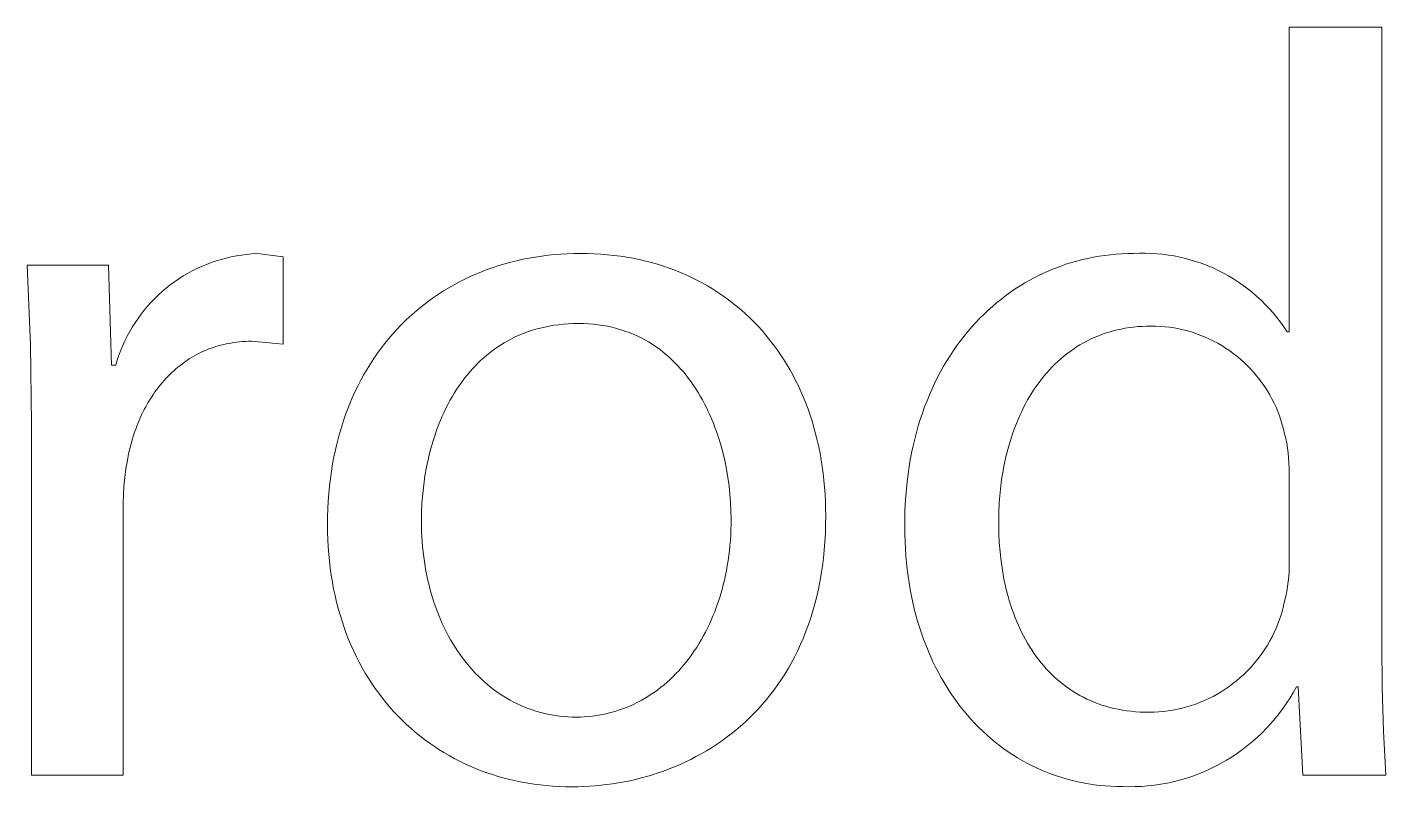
# Model space of a CAD drawing. Header units: millimetres. Extents: x 0 to 4030, y -54 to 2762.
# Drawn here: x 2566.8 to 2618.9, y 123.4 to 152.4 of the extents above; entities that cross this region are included whole.
import ezdxf

# ---------------------------------------------------------------- set-up
doc = ezdxf.new("R2010")
doc.units = ezdxf.units.MM
doc.header["$MEASUREMENT"] = 0
doc.layers.add('Domyślny', color=7, linetype='Continuous', true_color=0x000000)

msp = doc.modelspace()

# ---------------------------------------------------------------- linework, layer by layer
at = {"layer": 'Domyślny', "color": 18, "lineweight": 15, "true_color": 0x000000}
for p, q in [((2615.186, 140.783), (2615.186, 152.445)), ((2615.186, 152.445), (2618.742, 152.445)), ((2618.742, 152.445), (2618.742, 128.852)), ((2574.471, 143.605), (2574.665, 143.649)), ((2574.665, 143.649), (2574.86, 143.687)), ((2574.86, 143.687), (2575.057, 143.718)), ((2575.057, 143.718), (2575.254, 143.743)), ((2575.254, 143.743), (2575.453, 143.761)), ((2575.453, 143.761), (2575.651, 143.772)), ((2575.651, 143.772), (2576.658, 143.651)), ((2576.658, 143.651), (2576.658, 140.309)), ((2586.076, 143.602), (2586.315, 143.643)), ((2586.315, 143.643), (2586.556, 143.679)), ((2586.556, 143.679), (2586.798, 143.71)), ((2586.798, 143.71), (2587.043, 143.735)), ((2587.043, 143.735), (2587.29, 143.754)), ((2587.29, 143.754), (2587.539, 143.768)), ((2587.539, 143.768), (2587.789, 143.777)), ((2587.789, 143.777), (2588.041, 143.78)), ((2588.041, 143.78), (2588.303, 143.777)), ((2588.303, 143.777), (2588.562, 143.768)), ((2588.562, 143.768), (2588.818, 143.753)), ((2588.818, 143.753), (2589.071, 143.732)), ((2589.071, 143.732), (2589.322, 143.706)), ((2589.322, 143.706), (2589.569, 143.674)), ((2589.569, 143.674), (2589.814, 143.636)), ((2607.69, 143.634), (2607.905, 143.671)), ((2607.905, 143.671), (2608.122, 143.703)), ((2608.122, 143.703), (2608.341, 143.729)), ((2608.341, 143.729), (2608.56, 143.749)), ((2608.56, 143.749), (2608.781, 143.764)), ((2608.781, 143.764), (2609.004, 143.773)), ((2609.004, 143.773), (2609.227, 143.776)), ((2609.227, 143.776), (2609.45, 143.785)), ((2609.45, 143.785), (2609.673, 143.787)), ((2609.673, 143.787), (2609.896, 143.782)), ((2609.896, 143.782), (2610.119, 143.768)), ((2610.119, 143.768), (2610.341, 143.747)), ((2610.341, 143.747), (2610.562, 143.719)), ((2610.562, 143.719), (2610.782, 143.683)), ((2610.782, 143.683), (2611.001, 143.639)), ((2611.001, 143.639), (2611.218, 143.588)), ((2566.978, 140.284), (2566.847, 143.329)), ((2566.847, 143.329), (2569.961, 143.329)), ((2569.961, 143.329), (2570.082, 139.504)), ((2573.17, 143.113), (2573.348, 143.202)), ((2573.348, 143.202), (2573.529, 143.285)), ((2573.529, 143.285), (2573.713, 143.361)), ((2573.713, 143.361), (2573.899, 143.432)), ((2573.899, 143.432), (2574.088, 143.496)), ((2574.088, 143.496), (2574.278, 143.554)), ((2574.278, 143.554), (2574.471, 143.605)), ((2584.251, 143.078), (2584.47, 143.162)), ((2584.47, 143.162), (2584.692, 143.24)), ((2584.692, 143.24), (2584.917, 143.314)), ((2584.917, 143.314), (2585.144, 143.382)), ((2585.144, 143.382), (2585.373, 143.445)), ((2585.373, 143.445), (2585.605, 143.503)), ((2585.605, 143.503), (2585.839, 143.555)), ((2585.839, 143.555), (2586.076, 143.602)), ((2589.814, 143.636), (2590.056, 143.593)), ((2590.056, 143.593), (2590.294, 143.544)), ((2590.294, 143.544), (2590.53, 143.489)), ((2590.53, 143.489), (2590.762, 143.429)), ((2590.762, 143.429), (2590.991, 143.364)), ((2590.991, 143.364), (2591.217, 143.293)), ((2591.217, 143.293), (2591.44, 143.217)), ((2591.44, 143.217), (2591.66, 143.135)), ((2591.66, 143.135), (2591.876, 143.049)), ((2605.835, 143.049), (2606.032, 143.136)), ((2606.032, 143.136), (2606.233, 143.217)), ((2606.233, 143.217), (2606.435, 143.293)), ((2606.435, 143.293), (2606.639, 143.364)), ((2606.639, 143.364), (2606.846, 143.429)), ((2606.846, 143.429), (2607.054, 143.488)), ((2607.054, 143.488), (2607.265, 143.543)), ((2607.265, 143.543), (2607.476, 143.591)), ((2607.476, 143.591), (2607.69, 143.634)), ((2611.218, 143.588), (2611.434, 143.529)), ((2611.434, 143.529), (2611.647, 143.464)), ((2611.647, 143.464), (2611.858, 143.39)), ((2611.858, 143.39), (2612.066, 143.31)), ((2612.066, 143.31), (2612.271, 143.223)), ((2612.271, 143.223), (2612.473, 143.128)), ((2612.473, 143.128), (2612.672, 143.027)), ((2572.331, 142.579), (2572.491, 142.697)), ((2572.491, 142.697), (2572.656, 142.81)), ((2572.656, 142.81), (2572.824, 142.917)), ((2572.824, 142.917), (2572.995, 143.018)), ((2572.995, 143.018), (2573.17, 143.113)), ((2583.199, 142.58), (2583.403, 142.69)), ((2583.403, 142.69), (2583.611, 142.794)), ((2583.611, 142.794), (2583.821, 142.894)), ((2583.821, 142.894), (2584.035, 142.988)), ((2584.035, 142.988), (2584.251, 143.078)), ((2591.876, 143.049), (2592.089, 142.957)), ((2592.089, 142.957), (2592.298, 142.86)), ((2592.298, 142.86), (2592.504, 142.758)), ((2592.504, 142.758), (2592.706, 142.651)), ((2592.706, 142.651), (2592.905, 142.539)), ((2604.881, 142.537), (2605.067, 142.65)), ((2605.067, 142.65), (2605.255, 142.758)), ((2605.255, 142.758), (2605.446, 142.86)), ((2605.446, 142.86), (2605.639, 142.958)), ((2605.639, 142.958), (2605.835, 143.049)), ((2612.672, 143.027), (2612.867, 142.919)), ((2612.867, 142.919), (2613.059, 142.805)), ((2613.059, 142.805), (2613.246, 142.684)), ((2613.246, 142.684), (2613.429, 142.556)), ((2571.732, 142.055), (2571.875, 142.194)), ((2571.875, 142.194), (2572.023, 142.328)), ((2572.023, 142.328), (2572.175, 142.456)), ((2572.175, 142.456), (2572.331, 142.579)), ((2582.225, 141.955), (2582.413, 142.09)), ((2582.413, 142.09), (2582.605, 142.22)), ((2582.605, 142.22), (2582.799, 142.345)), ((2582.799, 142.345), (2582.997, 142.465)), ((2582.997, 142.465), (2583.199, 142.58)), ((2592.905, 142.539), (2593.1, 142.422)), ((2593.1, 142.422), (2593.291, 142.3)), ((2593.291, 142.3), (2593.479, 142.174)), ((2593.479, 142.174), (2593.663, 142.042)), ((2604.166, 142.035), (2604.34, 142.168)), ((2604.34, 142.168), (2604.518, 142.296)), ((2604.518, 142.296), (2604.698, 142.419)), ((2604.698, 142.419), (2604.881, 142.537)), ((2613.429, 142.556), (2613.608, 142.422)), ((2613.608, 142.422), (2613.782, 142.283)), ((2613.782, 142.283), (2613.951, 142.137)), ((2613.951, 142.137), (2614.115, 141.986)), ((2571.21, 141.455), (2571.333, 141.611)), ((2571.333, 141.611), (2571.461, 141.764)), ((2571.461, 141.764), (2571.594, 141.912)), ((2571.594, 141.912), (2571.732, 142.055)), ((2581.682, 141.52), (2581.86, 141.67)), ((2581.86, 141.67), (2582.041, 141.815)), ((2582.041, 141.815), (2582.225, 141.955)), ((2593.663, 142.042), (2593.843, 141.906)), ((2593.843, 141.906), (2594.02, 141.766)), ((2594.02, 141.766), (2594.192, 141.62)), ((2594.192, 141.62), (2594.361, 141.47)), ((2603.499, 141.453), (2603.661, 141.606)), ((2603.661, 141.606), (2603.826, 141.754)), ((2603.826, 141.754), (2603.995, 141.897)), ((2603.995, 141.897), (2604.166, 142.035)), ((2614.115, 141.986), (2614.274, 141.829)), ((2614.274, 141.829), (2614.427, 141.667)), ((2614.427, 141.667), (2614.575, 141.5)), ((2570.875, 140.961), (2570.981, 141.129)), ((2570.981, 141.129), (2571.093, 141.294)), ((2571.093, 141.294), (2571.21, 141.455)), ((2581.011, 140.873), (2581.173, 141.042)), ((2581.173, 141.042), (2581.339, 141.206)), ((2581.339, 141.206), (2581.509, 141.366)), ((2581.509, 141.366), (2581.682, 141.52)), ((2587.203, 141.051), (2587.022, 141.027)), ((2587.387, 141.07), (2587.203, 141.051)), ((2587.575, 141.084), (2587.387, 141.07)), ((2587.766, 141.093), (2587.575, 141.084)), ((2587.961, 141.096), (2587.766, 141.093)), ((2588.156, 141.092), (2587.961, 141.096)), ((2588.347, 141.083), (2588.156, 141.092)), ((2588.535, 141.068), (2588.347, 141.083)), ((2588.719, 141.048), (2588.535, 141.068)), ((2588.899, 141.021), (2588.719, 141.048)), ((2594.361, 141.47), (2594.525, 141.316)), ((2594.525, 141.316), (2594.686, 141.157)), ((2594.686, 141.157), (2594.842, 140.993)), ((2603.033, 140.966), (2603.185, 141.133)), ((2603.185, 141.133), (2603.34, 141.296)), ((2603.34, 141.296), (2603.499, 141.453)), ((2614.575, 141.5), (2614.716, 141.327)), ((2614.716, 141.327), (2614.852, 141.15)), ((2614.852, 141.15), (2614.982, 140.969)), ((2570.591, 140.435), (2570.68, 140.613)), ((2570.68, 140.613), (2570.774, 140.789)), ((2570.774, 140.789), (2570.875, 140.961)), ((2580.55, 140.337), (2580.7, 140.52)), ((2580.7, 140.52), (2580.854, 140.699)), ((2580.854, 140.699), (2581.011, 140.873)), ((2585.546, 140.583), (2585.399, 140.51)), ((2585.697, 140.651), (2585.546, 140.583)), ((2585.851, 140.714), (2585.697, 140.651)), ((2586.008, 140.773), (2585.851, 140.714)), ((2586.169, 140.828), (2586.008, 140.773)), ((2586.333, 140.877), (2586.169, 140.828)), ((2586.5, 140.922), (2586.333, 140.877)), ((2586.671, 140.962), (2586.5, 140.922)), ((2586.845, 140.997), (2586.671, 140.962)), ((2587.022, 141.027), (2586.845, 140.997)), ((2589.076, 140.989), (2588.899, 141.021)), ((2589.249, 140.952), (2589.076, 140.989)), ((2589.418, 140.909), (2589.249, 140.952)), ((2589.584, 140.861), (2589.418, 140.909)), ((2589.746, 140.808), (2589.584, 140.861)), ((2589.905, 140.75), (2589.746, 140.808)), ((2590.061, 140.687), (2589.905, 140.75)), ((2590.212, 140.62), (2590.061, 140.687)), ((2590.361, 140.548), (2590.212, 140.62)), ((2590.506, 140.471), (2590.361, 140.548)), ((2594.842, 140.993), (2594.995, 140.825)), ((2594.995, 140.825), (2595.143, 140.653)), ((2595.143, 140.653), (2595.287, 140.477)), ((2602.6, 140.435), (2602.74, 140.617)), ((2602.74, 140.617), (2602.885, 140.794)), ((2602.885, 140.794), (2603.033, 140.966)), ((2607.715, 140.556), (2607.576, 140.492)), ((2607.856, 140.615), (2607.715, 140.556)), ((2607.999, 140.671), (2607.856, 140.615)), ((2608.144, 140.722), (2607.999, 140.671)), ((2608.292, 140.769), (2608.144, 140.722)), ((2608.443, 140.812), (2608.292, 140.769)), ((2608.595, 140.85), (2608.443, 140.812)), ((2608.75, 140.884), (2608.595, 140.85)), ((2608.907, 140.914), (2608.75, 140.884)), ((2609.067, 140.939), (2608.907, 140.914)), ((2609.229, 140.96), (2609.067, 140.939)), ((2609.393, 140.976), (2609.229, 140.96)), ((2609.559, 140.988), (2609.393, 140.976)), ((2609.727, 140.995), (2609.559, 140.988)), ((2609.898, 140.998), (2609.727, 140.995)), ((2610.076, 140.995), (2609.898, 140.998)), ((2610.253, 140.987), (2610.076, 140.995)), ((2610.43, 140.972), (2610.253, 140.987)), ((2610.606, 140.952), (2610.43, 140.972)), ((2610.782, 140.925), (2610.606, 140.952)), ((2610.957, 140.893), (2610.782, 140.925)), ((2611.13, 140.854), (2610.957, 140.893)), ((2611.302, 140.81), (2611.13, 140.854)), ((2611.472, 140.76), (2611.302, 140.81)), ((2611.641, 140.704), (2611.472, 140.76)), ((2611.807, 140.642), (2611.641, 140.704)), ((2611.972, 140.575), (2611.807, 140.642)), ((2612.134, 140.502), (2611.972, 140.575)), ((2614.982, 140.969), (2615.105, 140.783)), ((2615.105, 140.783), (2615.186, 140.783)), ((2567.009, 137.236), (2566.978, 140.284)), ((2570.363, 139.883), (2570.433, 140.07)), ((2570.433, 140.07), (2570.509, 140.254)), ((2570.509, 140.254), (2570.591, 140.435)), ((2573.515, 139.994), (2573.42, 139.948)), ((2573.611, 140.039), (2573.515, 139.994)), ((2573.709, 140.081), (2573.611, 140.039)), ((2573.808, 140.121), (2573.709, 140.081)), ((2573.908, 140.158), (2573.808, 140.121)), ((2574.01, 140.193), (2573.908, 140.158)), ((2574.113, 140.225), (2574.01, 140.193)), ((2574.217, 140.255), (2574.113, 140.225)), ((2574.322, 140.283), (2574.217, 140.255)), ((2574.428, 140.308), (2574.322, 140.283)), ((2574.536, 140.33), (2574.428, 140.308)), ((2574.644, 140.35), (2574.536, 140.33)), ((2574.754, 140.368), (2574.644, 140.35)), ((2574.865, 140.383), (2574.754, 140.368)), ((2574.977, 140.395), (2574.865, 140.383)), ((2575.09, 140.404), (2574.977, 140.395)), ((2575.205, 140.411), (2575.09, 140.404)), ((2575.32, 140.415), (2575.205, 140.411)), ((2575.437, 140.416), (2575.32, 140.415)), ((2576.658, 140.309), (2575.437, 140.416)), ((2580.264, 139.956), (2580.405, 140.149)), ((2580.405, 140.149), (2580.55, 140.337)), ((2584.711, 140.086), (2584.583, 139.989)), ((2584.842, 140.179), (2584.711, 140.086)), ((2584.976, 140.268), (2584.842, 140.179)), ((2585.114, 140.353), (2584.976, 140.268)), ((2585.255, 140.434), (2585.114, 140.353)), ((2585.399, 140.51), (2585.255, 140.434)), ((2590.647, 140.39), (2590.506, 140.471)), ((2590.785, 140.304), (2590.647, 140.39)), ((2590.92, 140.215), (2590.785, 140.304)), ((2591.051, 140.121), (2590.92, 140.215)), ((2591.179, 140.024), (2591.051, 140.121)), ((2591.304, 139.922), (2591.179, 140.024)), ((2595.287, 140.477), (2595.427, 140.296)), ((2595.427, 140.296), (2595.562, 140.112)), ((2595.562, 140.112), (2595.693, 139.923)), ((2602.2, 139.863), (2602.329, 140.059)), ((2602.329, 140.059), (2602.462, 140.249)), ((2602.462, 140.249), (2602.6, 140.435)), ((2606.797, 140.029), (2606.676, 139.938)), ((2606.921, 140.116), (2606.797, 140.029)), ((2607.047, 140.199), (2606.921, 140.116)), ((2607.175, 140.278), (2607.047, 140.199)), ((2607.307, 140.353), (2607.175, 140.278)), ((2607.44, 140.425), (2607.307, 140.353)), ((2607.576, 140.492), (2607.44, 140.425)), ((2612.293, 140.424), (2612.134, 140.502)), ((2612.45, 140.34), (2612.293, 140.424)), ((2612.603, 140.251), (2612.45, 140.34)), ((2612.754, 140.157), (2612.603, 140.251)), ((2612.901, 140.058), (2612.754, 140.157)), ((2613.045, 139.953), (2612.901, 140.058)), ((2570.082, 139.504), (2570.243, 139.504)), ((2570.243, 139.504), (2570.3, 139.695)), ((2570.3, 139.695), (2570.363, 139.883)), ((2572.707, 139.494), (2572.624, 139.427)), ((2572.791, 139.558), (2572.707, 139.494)), ((2572.877, 139.62), (2572.791, 139.558)), ((2572.964, 139.68), (2572.877, 139.62)), ((2573.052, 139.738), (2572.964, 139.68)), ((2573.142, 139.794), (2573.052, 139.738)), ((2573.233, 139.848), (2573.142, 139.794)), ((2573.326, 139.899), (2573.233, 139.848)), ((2573.42, 139.948), (2573.326, 139.899)), ((2579.867, 139.35), (2579.995, 139.557)), ((2579.995, 139.557), (2580.127, 139.759)), ((2580.127, 139.759), (2580.264, 139.956)), ((2584.103, 139.566), (2583.991, 139.452)), ((2584.218, 139.677), (2584.103, 139.566)), ((2584.337, 139.785), (2584.218, 139.677)), ((2584.458, 139.889), (2584.337, 139.785)), ((2584.583, 139.989), (2584.458, 139.889)), ((2591.425, 139.817), (2591.304, 139.922)), ((2591.543, 139.709), (2591.425, 139.817)), ((2591.658, 139.597), (2591.543, 139.709)), ((2591.77, 139.481), (2591.658, 139.597)), ((2591.878, 139.362), (2591.77, 139.481)), ((2595.693, 139.923), (2595.82, 139.73)), ((2595.82, 139.73), (2595.942, 139.533)), ((2595.942, 139.533), (2596.06, 139.332)), ((2601.953, 139.459), (2602.074, 139.663)), ((2602.074, 139.663), (2602.2, 139.863)), ((2606.216, 139.54), (2606.108, 139.432)), ((2606.327, 139.645), (2606.216, 139.54)), ((2606.441, 139.746), (2606.327, 139.645)), ((2606.557, 139.844), (2606.441, 139.746)), ((2606.676, 139.938), (2606.557, 139.844)), ((2613.185, 139.844), (2613.045, 139.953)), ((2613.322, 139.73), (2613.185, 139.844)), ((2613.454, 139.612), (2613.322, 139.73)), ((2613.582, 139.489), (2613.454, 139.612)), ((2613.706, 139.362), (2613.582, 139.489)), ((2572.156, 138.987), (2572.084, 138.906)), ((2572.231, 139.065), (2572.156, 138.987)), ((2572.306, 139.141), (2572.231, 139.065)), ((2572.383, 139.216), (2572.306, 139.141)), ((2572.462, 139.289), (2572.383, 139.216)), ((2572.542, 139.359), (2572.462, 139.289)), ((2572.624, 139.427), (2572.542, 139.359)), ((2579.626, 138.924), (2579.744, 139.139)), ((2579.744, 139.139), (2579.867, 139.35)), ((2583.574, 138.962), (2583.478, 138.833)), ((2583.674, 139.089), (2583.574, 138.962)), ((2583.776, 139.213), (2583.674, 139.089)), ((2583.882, 139.334), (2583.776, 139.213)), ((2583.991, 139.452), (2583.882, 139.334)), ((2591.983, 139.241), (2591.878, 139.362)), ((2592.085, 139.116), (2591.983, 139.241)), ((2592.184, 138.988), (2592.085, 139.116)), ((2592.28, 138.858), (2592.184, 138.988)), ((2596.06, 139.332), (2596.174, 139.127)), ((2596.174, 139.127), (2596.282, 138.918)), ((2601.614, 138.819), (2601.723, 139.037)), ((2601.723, 139.037), (2601.836, 139.25)), ((2601.836, 139.25), (2601.953, 139.459)), ((2605.7, 138.965), (2605.605, 138.84)), ((2605.798, 139.087), (2605.7, 138.965)), ((2605.899, 139.205), (2605.798, 139.087)), ((2606.002, 139.32), (2605.899, 139.205)), ((2606.108, 139.432), (2606.002, 139.32)), ((2613.826, 139.231), (2613.706, 139.362)), ((2613.941, 139.096), (2613.826, 139.231)), ((2614.052, 138.957), (2613.941, 139.096)), ((2614.157, 138.814), (2614.052, 138.957)), ((2571.743, 138.477), (2571.68, 138.385)), ((2571.808, 138.566), (2571.743, 138.477)), ((2571.875, 138.654), (2571.808, 138.566)), ((2571.943, 138.74), (2571.875, 138.654)), ((2572.012, 138.824), (2571.943, 138.74)), ((2572.084, 138.906), (2572.012, 138.824)), ((2579.3, 138.25), (2579.404, 138.479)), ((2579.404, 138.479), (2579.512, 138.703)), ((2579.512, 138.703), (2579.626, 138.924)), ((2583.294, 138.565), (2583.207, 138.427)), ((2583.384, 138.7), (2583.294, 138.565)), ((2583.478, 138.833), (2583.384, 138.7)), ((2592.372, 138.725), (2592.28, 138.858)), ((2592.462, 138.589), (2592.372, 138.725)), ((2592.548, 138.451), (2592.462, 138.589)), ((2592.631, 138.311), (2592.548, 138.451)), ((2596.282, 138.918), (2596.387, 138.705)), ((2596.387, 138.705), (2596.486, 138.489)), ((2596.486, 138.489), (2596.581, 138.269)), ((2601.41, 138.371), (2601.51, 138.597)), ((2601.51, 138.597), (2601.614, 138.819)), ((2605.336, 138.447), (2605.251, 138.31)), ((2605.423, 138.581), (2605.336, 138.447)), ((2605.513, 138.712), (2605.423, 138.581)), ((2605.605, 138.84), (2605.513, 138.712)), ((2614.258, 138.668), (2614.157, 138.814)), ((2614.354, 138.518), (2614.258, 138.668)), ((2614.444, 138.365), (2614.354, 138.518)), ((2571.442, 138.003), (2571.387, 137.903)), ((2571.499, 138.101), (2571.442, 138.003)), ((2571.558, 138.198), (2571.499, 138.101)), ((2571.618, 138.292), (2571.558, 138.198)), ((2571.68, 138.385), (2571.618, 138.292)), ((2579.107, 137.778), (2579.201, 138.016)), ((2579.201, 138.016), (2579.3, 138.25)), ((2582.963, 137.998), (2582.888, 137.85)), ((2583.041, 138.143), (2582.963, 137.998)), ((2583.123, 138.286), (2583.041, 138.143)), ((2583.207, 138.427), (2583.123, 138.286)), ((2592.712, 138.168), (2592.631, 138.311)), ((2592.789, 138.024), (2592.712, 138.168)), ((2592.863, 137.877), (2592.789, 138.024)), ((2596.581, 138.269), (2596.671, 138.045)), ((2596.671, 138.045), (2596.757, 137.818)), ((2601.224, 137.906), (2601.315, 138.141)), ((2601.315, 138.141), (2601.41, 138.371)), ((2605.091, 138.026), (2605.015, 137.88)), ((2605.17, 138.169), (2605.091, 138.026)), ((2605.251, 138.31), (2605.17, 138.169)), ((2614.529, 138.209), (2614.444, 138.365)), ((2614.609, 138.051), (2614.529, 138.209)), ((2614.684, 137.889), (2614.609, 138.051)), ((2571.182, 137.488), (2571.135, 137.38)), ((2571.231, 137.594), (2571.182, 137.488)), ((2571.281, 137.699), (2571.231, 137.594)), ((2571.333, 137.802), (2571.281, 137.699)), ((2571.387, 137.903), (2571.333, 137.802)), ((2578.935, 137.289), (2579.018, 137.536)), ((2579.018, 137.536), (2579.107, 137.778)), ((2582.68, 137.395), (2582.617, 137.24)), ((2582.747, 137.549), (2582.68, 137.395)), ((2582.816, 137.701), (2582.747, 137.549)), ((2582.888, 137.85), (2582.816, 137.701)), ((2592.935, 137.729), (2592.863, 137.877)), ((2593.003, 137.579), (2592.935, 137.729)), ((2593.068, 137.427), (2593.003, 137.579)), ((2593.131, 137.274), (2593.068, 137.427)), ((2596.757, 137.818), (2596.837, 137.587)), ((2596.837, 137.587), (2596.913, 137.352)), ((2600.981, 137.176), (2601.057, 137.423)), ((2601.057, 137.423), (2601.138, 137.667)), ((2601.138, 137.667), (2601.224, 137.906)), ((2604.803, 137.426), (2604.738, 137.269)), ((2604.871, 137.58), (2604.803, 137.426)), ((2604.941, 137.732), (2604.871, 137.58)), ((2605.015, 137.88), (2604.941, 137.732)), ((2614.752, 137.726), (2614.684, 137.889)), ((2614.816, 137.56), (2614.752, 137.726)), ((2614.873, 137.392), (2614.816, 137.56)), ((2614.925, 137.222), (2614.873, 137.392)), ((2567.009, 123.802), (2567.009, 137.236)), ((2570.964, 136.935), (2570.926, 136.82)), ((2571.004, 137.049), (2570.964, 136.935)), ((2571.046, 137.161), (2571.004, 137.049)), ((2571.09, 137.271), (2571.046, 137.161)), ((2571.135, 137.38), (2571.09, 137.271)), ((2578.783, 136.783), (2578.856, 137.038)), ((2578.856, 137.038), (2578.935, 137.289)), ((2582.499, 136.923), (2582.445, 136.763)), ((2582.557, 137.082), (2582.499, 136.923)), ((2582.617, 137.24), (2582.557, 137.082)), ((2593.19, 137.119), (2593.131, 137.274)), ((2593.247, 136.964), (2593.19, 137.119)), ((2593.301, 136.807), (2593.247, 136.964)), ((2596.913, 137.352), (2596.984, 137.114)), ((2596.984, 137.114), (2597.049, 136.873)), ((2597.049, 136.873), (2597.11, 136.628)), ((2600.843, 136.669), (2600.909, 136.924)), ((2600.909, 136.924), (2600.981, 137.176)), ((2604.617, 136.947), (2604.561, 136.782)), ((2604.676, 137.109), (2604.617, 136.947)), ((2604.738, 137.269), (2604.676, 137.109)), ((2614.971, 137.05), (2614.925, 137.222)), ((2615.011, 136.877), (2614.971, 137.05)), ((2615.055, 136.695), (2615.011, 136.877)), ((2570.855, 136.586), (2570.791, 136.347)), ((2570.926, 136.82), (2570.855, 136.586)), ((2578.654, 136.259), (2578.716, 136.523)), ((2578.716, 136.523), (2578.783, 136.783)), ((2582.345, 136.437), (2582.299, 136.272)), ((2582.393, 136.6), (2582.345, 136.437)), ((2582.445, 136.763), (2582.393, 136.6)), ((2593.352, 136.649), (2593.301, 136.807)), ((2593.4, 136.49), (2593.352, 136.649)), ((2593.489, 136.17), (2593.4, 136.49)), ((2597.11, 136.628), (2597.166, 136.38)), ((2597.166, 136.38), (2597.217, 136.129)), ((2600.725, 136.145), (2600.781, 136.409)), ((2600.781, 136.409), (2600.843, 136.669)), ((2604.457, 136.445), (2604.41, 136.273)), ((2604.507, 136.615), (2604.457, 136.445)), ((2604.561, 136.782), (2604.507, 136.615)), ((2615.092, 136.51), (2615.055, 136.695)), ((2615.123, 136.325), (2615.092, 136.51)), ((2570.686, 135.853), (2570.631, 135.526)), ((2570.735, 136.103), (2570.686, 135.853)), ((2570.791, 136.347), (2570.735, 136.103)), ((2578.547, 135.719), (2578.597, 135.991)), ((2578.597, 135.991), (2578.654, 136.259)), ((2582.216, 135.938), (2582.144, 135.6)), ((2582.256, 136.105), (2582.216, 135.938)), ((2582.299, 136.272), (2582.256, 136.105)), ((2593.566, 135.847), (2593.489, 136.17)), ((2593.632, 135.524), (2593.566, 135.847)), ((2597.217, 136.129), (2597.262, 135.874)), ((2597.262, 135.874), (2597.302, 135.616)), ((2600.629, 135.606), (2600.674, 135.877)), ((2600.674, 135.877), (2600.725, 136.145)), ((2604.323, 135.923), (2604.285, 135.744)), ((2604.365, 136.099), (2604.323, 135.923)), ((2604.41, 136.273), (2604.365, 136.099)), ((2615.148, 136.138), (2615.123, 136.325)), ((2615.167, 135.951), (2615.148, 136.138)), ((2615.179, 135.764), (2615.167, 135.951)), ((2570.631, 135.526), (2570.588, 135.197)), ((2578.462, 135.162), (2578.502, 135.442)), ((2578.502, 135.442), (2578.547, 135.719)), ((2582.144, 135.6), (2582.084, 135.259)), ((2593.688, 135.2), (2593.632, 135.524)), ((2597.302, 135.616), (2597.337, 135.356)), ((2597.337, 135.356), (2597.367, 135.092)), ((2600.553, 135.051), (2600.588, 135.33)), ((2600.588, 135.33), (2600.629, 135.606)), ((2604.217, 135.38), (2604.187, 135.194)), ((2604.249, 135.563), (2604.217, 135.38)), ((2604.285, 135.744), (2604.249, 135.563)), ((2615.186, 135.576), (2615.179, 135.764)), ((2615.186, 135.388), (2615.186, 135.576)), ((2615.186, 131.992), (2615.186, 135.388)), ((2570.556, 134.866), (2570.535, 134.535)), ((2570.588, 135.197), (2570.556, 134.866)), ((2578.401, 134.588), (2578.429, 134.877)), ((2578.429, 134.877), (2578.462, 135.162)), ((2582.035, 134.915), (2581.997, 134.569)), ((2582.084, 135.259), (2582.035, 134.915)), ((2593.733, 134.877), (2593.688, 135.2)), ((2593.768, 134.555), (2593.733, 134.877)), ((2597.367, 135.092), (2597.392, 134.825)), ((2597.392, 134.825), (2597.411, 134.555)), ((2600.524, 134.767), (2600.553, 135.051)), ((2604.161, 135.007), (2604.117, 134.627)), ((2604.187, 135.194), (2604.161, 135.007)), ((2570.535, 134.535), (2570.525, 134.203)), ((2578.364, 133.998), (2578.38, 134.295)), ((2578.38, 134.295), (2578.401, 134.588)), ((2581.997, 134.569), (2581.97, 134.222)), ((2593.793, 134.235), (2593.768, 134.555)), ((2597.411, 134.555), (2597.425, 134.282)), ((2597.425, 134.282), (2597.433, 134.006)), ((2600.482, 134.189), (2600.5, 134.48)), ((2600.5, 134.48), (2600.524, 134.767)), ((2604.117, 134.627), (2604.085, 134.239)), ((2570.525, 134.203), (2570.525, 123.802)), ((2578.355, 133.697), (2578.364, 133.998)), ((2581.954, 133.874), (2581.948, 133.526)), ((2581.97, 134.222), (2581.954, 133.874)), ((2593.807, 133.919), (2593.793, 134.235)), ((2593.812, 133.607), (2593.807, 133.919)), ((2597.433, 134.006), (2597.436, 133.728)), ((2600.464, 133.596), (2600.47, 133.895)), ((2600.47, 133.895), (2600.482, 134.189)), ((2604.066, 133.844), (2604.06, 133.442)), ((2604.085, 134.239), (2604.066, 133.844)), ((2578.352, 133.392), (2578.355, 133.697)), ((2578.355, 133.105), (2578.352, 133.392)), ((2581.948, 133.526), (2581.95, 133.327)), ((2581.95, 133.327), (2581.955, 133.129)), ((2593.805, 133.198), (2593.81, 133.401)), ((2593.81, 133.401), (2593.812, 133.607)), ((2597.432, 133.392), (2597.421, 133.063)), ((2597.436, 133.728), (2597.432, 133.392)), ((2600.463, 133.294), (2600.464, 133.596)), ((2600.466, 133.017), (2600.463, 133.294)), ((2604.06, 133.442), (2604.066, 133.074)), ((2578.363, 132.821), (2578.355, 133.105)), ((2578.378, 132.541), (2578.363, 132.821)), ((2581.955, 133.129), (2581.964, 132.933)), ((2581.964, 132.933), (2581.977, 132.739)), ((2581.977, 132.739), (2581.993, 132.546)), ((2593.766, 132.598), (2593.783, 132.796)), ((2593.783, 132.796), (2593.795, 132.996)), ((2593.795, 132.996), (2593.805, 133.198)), ((2597.403, 132.739), (2597.378, 132.421)), ((2597.421, 133.063), (2597.403, 132.739)), ((2600.474, 132.743), (2600.466, 133.017)), ((2600.487, 132.471), (2600.474, 132.743)), ((2604.066, 133.074), (2604.083, 132.71)), ((2604.083, 132.71), (2604.111, 132.352)), ((2578.399, 132.264), (2578.378, 132.541)), ((2578.425, 131.991), (2578.399, 132.264)), ((2581.993, 132.546), (2582.012, 132.355)), ((2582.012, 132.355), (2582.035, 132.166)), ((2593.696, 132.017), (2593.723, 132.209)), ((2593.723, 132.209), (2593.746, 132.403)), ((2593.746, 132.403), (2593.766, 132.598)), ((2597.378, 132.421), (2597.347, 132.109)), ((2600.505, 132.203), (2600.487, 132.471)), ((2600.528, 131.938), (2600.505, 132.203)), ((2604.111, 132.352), (2604.15, 131.998)), ((2578.457, 131.721), (2578.425, 131.991)), ((2578.494, 131.455), (2578.457, 131.721)), ((2582.035, 132.166), (2582.061, 131.979)), ((2582.061, 131.979), (2582.09, 131.793)), ((2582.09, 131.793), (2582.123, 131.61)), ((2593.632, 131.64), (2593.666, 131.828)), ((2593.666, 131.828), (2593.696, 132.017)), ((2597.308, 131.803), (2597.263, 131.503)), ((2597.347, 132.109), (2597.308, 131.803)), ((2600.557, 131.675), (2600.528, 131.938)), ((2600.59, 131.416), (2600.557, 131.675)), ((2604.15, 131.998), (2604.201, 131.65)), ((2615.182, 131.606), (2615.187, 131.799)), ((2615.187, 131.799), (2615.186, 131.992)), ((2578.537, 131.192), (2578.494, 131.455)), ((2578.586, 130.933), (2578.537, 131.192)), ((2582.123, 131.61), (2582.159, 131.429)), ((2582.159, 131.429), (2582.198, 131.249)), ((2582.198, 131.249), (2582.24, 131.072)), ((2593.511, 131.092), (2593.554, 131.272)), ((2593.554, 131.272), (2593.595, 131.455)), ((2593.595, 131.455), (2593.632, 131.64)), ((2597.211, 131.209), (2597.153, 130.92)), ((2597.263, 131.503), (2597.211, 131.209)), ((2600.628, 131.16), (2600.59, 131.416)), ((2600.671, 130.908), (2600.628, 131.16)), ((2604.201, 131.65), (2604.23, 131.479)), ((2604.23, 131.479), (2604.263, 131.309)), ((2604.263, 131.309), (2604.298, 131.141)), ((2615.126, 131.03), (2615.152, 131.221)), ((2615.152, 131.221), (2615.17, 131.414)), ((2615.17, 131.414), (2615.182, 131.606)), ((2578.639, 130.678), (2578.586, 130.933)), ((2578.699, 130.426), (2578.639, 130.678)), ((2582.24, 131.072), (2582.286, 130.897)), ((2582.286, 130.897), (2582.335, 130.724)), ((2582.335, 130.724), (2582.386, 130.554)), ((2593.361, 130.565), (2593.414, 130.738)), ((2593.414, 130.738), (2593.464, 130.914)), ((2593.464, 130.914), (2593.511, 131.092)), ((2597.089, 130.637), (2597.019, 130.36)), ((2597.153, 130.92), (2597.089, 130.637)), ((2600.719, 130.659), (2600.671, 130.908)), ((2600.772, 130.413), (2600.719, 130.659)), ((2604.298, 131.141), (2604.336, 130.974)), ((2604.336, 130.974), (2604.377, 130.81)), ((2604.377, 130.81), (2604.42, 130.647)), ((2604.42, 130.647), (2604.467, 130.486)), ((2615.011, 130.462), (2615.056, 130.65)), ((2615.056, 130.65), (2615.095, 130.839)), ((2615.095, 130.839), (2615.126, 131.03)), ((2578.763, 130.178), (2578.699, 130.426)), ((2578.833, 129.934), (2578.763, 130.178)), ((2582.386, 130.554), (2582.441, 130.385)), ((2582.441, 130.385), (2582.499, 130.22)), ((2582.499, 130.22), (2582.56, 130.056)), ((2593.183, 130.061), (2593.245, 130.226)), ((2593.245, 130.226), (2593.305, 130.394)), ((2593.305, 130.394), (2593.361, 130.565)), ((2597.019, 130.36), (2596.943, 130.089)), ((2600.829, 130.17), (2600.772, 130.413)), ((2600.891, 129.931), (2600.829, 130.17)), ((2604.467, 130.486), (2604.516, 130.327)), ((2604.516, 130.327), (2604.568, 130.17)), ((2604.568, 130.17), (2604.623, 130.016)), ((2614.875, 129.936), (2614.926, 130.11)), ((2614.926, 130.11), (2614.972, 130.285)), ((2614.972, 130.285), (2615.011, 130.462)), ((2578.907, 129.694), (2578.833, 129.934)), ((2578.987, 129.457), (2578.907, 129.694)), ((2582.56, 130.056), (2582.624, 129.895)), ((2582.624, 129.895), (2582.691, 129.737)), ((2582.691, 129.737), (2582.761, 129.581)), ((2592.978, 129.58), (2593.049, 129.737)), ((2593.049, 129.737), (2593.117, 129.898)), ((2593.117, 129.898), (2593.183, 130.061)), ((2596.86, 129.823), (2596.773, 129.564)), ((2596.943, 130.089), (2596.86, 129.823)), ((2600.957, 129.695), (2600.891, 129.931)), ((2601.028, 129.463), (2600.957, 129.695)), ((2604.623, 130.016), (2604.68, 129.863)), ((2604.68, 129.863), (2604.741, 129.713)), ((2604.741, 129.713), (2604.804, 129.565)), ((2614.686, 129.427), (2614.755, 129.594)), ((2614.755, 129.594), (2614.818, 129.764)), ((2614.818, 129.764), (2614.875, 129.936)), ((2579.072, 129.225), (2578.987, 129.457)), ((2579.161, 128.996), (2579.072, 129.225)), ((2582.761, 129.581), (2582.833, 129.428)), ((2582.833, 129.428), (2582.909, 129.277)), ((2582.909, 129.277), (2582.987, 129.129)), ((2582.987, 129.129), (2583.068, 128.984)), ((2592.665, 128.978), (2592.747, 129.124)), ((2592.747, 129.124), (2592.827, 129.273)), ((2592.827, 129.273), (2592.904, 129.425)), ((2592.904, 129.425), (2592.978, 129.58)), ((2596.679, 129.309), (2596.58, 129.061)), ((2596.773, 129.564), (2596.679, 129.309)), ((2601.103, 129.234), (2601.028, 129.463)), ((2601.183, 129.009), (2601.103, 129.234)), ((2604.804, 129.565), (2604.87, 129.419)), ((2604.87, 129.419), (2604.939, 129.276)), ((2604.939, 129.276), (2605.011, 129.135)), ((2605.011, 129.135), (2605.086, 128.997)), ((2614.446, 128.939), (2614.531, 129.099)), ((2614.531, 129.099), (2614.611, 129.261)), ((2614.611, 129.261), (2614.686, 129.427)), ((2579.256, 128.772), (2579.161, 128.996)), ((2579.355, 128.551), (2579.256, 128.772)), ((2579.459, 128.334), (2579.355, 128.551)), ((2583.068, 128.984), (2583.152, 128.842)), ((2583.152, 128.842), (2583.238, 128.703)), ((2583.238, 128.703), (2583.328, 128.566)), ((2583.328, 128.566), (2583.419, 128.433)), ((2592.308, 128.423), (2592.401, 128.558)), ((2592.401, 128.558), (2592.492, 128.695)), ((2592.492, 128.695), (2592.58, 128.835)), ((2592.58, 128.835), (2592.665, 128.978)), ((2596.366, 128.58), (2596.251, 128.348)), ((2596.475, 128.818), (2596.366, 128.58)), ((2596.58, 129.061), (2596.475, 128.818)), ((2601.267, 128.788), (2601.183, 129.009)), ((2601.355, 128.57), (2601.267, 128.788)), ((2601.448, 128.356), (2601.355, 128.57)), ((2605.086, 128.997), (2605.163, 128.861)), ((2605.163, 128.861), (2605.243, 128.728)), ((2605.243, 128.728), (2605.327, 128.598)), ((2605.327, 128.598), (2605.412, 128.47)), ((2614.157, 128.478), (2614.259, 128.628)), ((2614.259, 128.628), (2614.355, 128.782)), ((2614.355, 128.782), (2614.446, 128.939)), ((2618.742, 128.852), (2618.751, 127.169)), ((2579.568, 128.122), (2579.459, 128.334)), ((2579.681, 127.913), (2579.568, 128.122)), ((2583.419, 128.433), (2583.514, 128.302)), ((2583.514, 128.302), (2583.611, 128.175)), ((2583.611, 128.175), (2583.71, 128.051)), ((2583.71, 128.051), (2583.812, 127.93)), ((2591.911, 127.919), (2592.014, 128.04)), ((2592.014, 128.04), (2592.114, 128.165)), ((2592.114, 128.165), (2592.213, 128.293)), ((2592.213, 128.293), (2592.308, 128.423)), ((2596.131, 128.122), (2596.006, 127.901)), ((2596.251, 128.348), (2596.131, 128.122)), ((2601.544, 128.146), (2601.448, 128.356)), ((2601.645, 127.94), (2601.544, 128.146)), ((2605.412, 128.47), (2605.501, 128.345)), ((2605.501, 128.345), (2605.593, 128.223)), ((2605.593, 128.223), (2605.687, 128.105)), ((2605.687, 128.105), (2605.784, 127.989)), ((2613.702, 127.914), (2613.823, 128.049)), ((2613.823, 128.049), (2613.939, 128.188)), ((2613.939, 128.188), (2614.051, 128.331)), ((2614.051, 128.331), (2614.157, 128.478)), ((2579.799, 127.709), (2579.681, 127.913)), ((2579.921, 127.509), (2579.799, 127.709)), ((2580.048, 127.313), (2579.921, 127.509)), ((2583.812, 127.93), (2583.917, 127.812)), ((2583.917, 127.812), (2584.024, 127.697)), ((2584.024, 127.697), (2584.133, 127.586)), ((2584.133, 127.586), (2584.245, 127.478)), ((2591.475, 127.468), (2591.587, 127.575)), ((2591.587, 127.575), (2591.697, 127.687)), ((2591.697, 127.687), (2591.805, 127.801)), ((2591.805, 127.801), (2591.911, 127.919)), ((2595.876, 127.686), (2595.742, 127.476)), ((2596.006, 127.901), (2595.876, 127.686)), ((2601.75, 127.738), (2601.645, 127.94)), ((2601.858, 127.539), (2601.75, 127.738)), ((2601.971, 127.345), (2601.858, 127.539)), ((2605.784, 127.989), (2605.884, 127.876)), ((2605.884, 127.876), (2605.987, 127.766)), ((2605.987, 127.766), (2606.093, 127.66)), ((2606.093, 127.66), (2606.201, 127.556)), ((2606.201, 127.556), (2606.312, 127.457)), ((2613.175, 127.417), (2613.313, 127.535)), ((2613.313, 127.535), (2613.447, 127.657)), ((2613.447, 127.657), (2613.577, 127.783)), ((2613.577, 127.783), (2613.702, 127.914)), ((2580.179, 127.121), (2580.048, 127.313)), ((2580.314, 126.934), (2580.179, 127.121)), ((2584.245, 127.478), (2584.359, 127.374)), ((2584.359, 127.374), (2584.476, 127.273)), ((2584.476, 127.273), (2584.595, 127.175)), ((2584.595, 127.175), (2584.716, 127.081)), ((2584.716, 127.081), (2584.839, 126.991)), ((2584.839, 126.991), (2584.964, 126.905)), ((2590.88, 126.982), (2591.003, 127.072)), ((2591.003, 127.072), (2591.124, 127.166)), ((2591.124, 127.166), (2591.243, 127.263)), ((2591.243, 127.263), (2591.36, 127.363)), ((2591.36, 127.363), (2591.475, 127.468)), ((2595.46, 127.073), (2595.313, 126.88)), ((2595.603, 127.272), (2595.46, 127.073)), ((2595.742, 127.476), (2595.603, 127.272)), ((2602.087, 127.154), (2601.971, 127.345)), ((2602.208, 126.968), (2602.087, 127.154)), ((2606.312, 127.457), (2606.426, 127.36)), ((2606.426, 127.36), (2606.543, 127.267)), ((2606.543, 127.267), (2606.663, 127.177)), ((2606.663, 127.177), (2606.786, 127.091)), ((2606.786, 127.091), (2606.911, 127.009)), ((2606.911, 127.009), (2607.039, 126.93)), ((2612.429, 126.904), (2612.585, 126.997)), ((2612.585, 126.997), (2612.738, 127.094)), ((2612.738, 127.094), (2612.887, 127.197)), ((2612.887, 127.197), (2613.033, 127.305)), ((2613.033, 127.305), (2613.175, 127.417)), ((2615.468, 127.188), (2615.349, 126.973)), ((2615.535, 127.188), (2615.468, 127.188)), ((2615.709, 123.806), (2615.535, 127.188)), ((2618.751, 127.169), (2618.801, 125.487)), ((2580.454, 126.751), (2580.314, 126.934)), ((2580.597, 126.572), (2580.454, 126.751)), ((2580.745, 126.398), (2580.597, 126.572)), ((2584.964, 126.905), (2585.092, 126.822)), ((2585.092, 126.822), (2585.221, 126.743)), ((2585.221, 126.743), (2585.353, 126.668)), ((2585.353, 126.668), (2585.487, 126.596)), ((2585.487, 126.596), (2585.623, 126.529)), ((2585.623, 126.529), (2585.761, 126.465)), ((2585.761, 126.465), (2585.9, 126.406)), ((2589.962, 126.46), (2590.099, 126.523)), ((2590.099, 126.523), (2590.234, 126.59)), ((2590.234, 126.59), (2590.367, 126.661)), ((2590.367, 126.661), (2590.498, 126.735)), ((2590.498, 126.735), (2590.627, 126.814)), ((2590.627, 126.814), (2590.755, 126.896)), ((2590.755, 126.896), (2590.88, 126.982)), ((2595.005, 126.51), (2594.845, 126.332)), ((2595.161, 126.692), (2595.005, 126.51)), ((2595.313, 126.88), (2595.161, 126.692)), ((2602.332, 126.786), (2602.208, 126.968)), ((2602.459, 126.608), (2602.332, 126.786)), ((2602.591, 126.434), (2602.459, 126.608)), ((2607.039, 126.93), (2607.17, 126.855)), ((2607.17, 126.855), (2607.304, 126.783)), ((2607.304, 126.783), (2607.441, 126.716)), ((2607.441, 126.716), (2607.581, 126.653)), ((2607.581, 126.653), (2607.723, 126.593)), ((2607.723, 126.593), (2607.868, 126.538)), ((2607.868, 126.538), (2608.016, 126.486)), ((2608.016, 126.486), (2608.167, 126.439)), ((2611.262, 126.414), (2611.435, 126.467)), ((2611.435, 126.467), (2611.607, 126.525)), ((2611.607, 126.525), (2611.776, 126.59)), ((2611.776, 126.59), (2611.943, 126.66)), ((2611.943, 126.66), (2612.108, 126.736)), ((2612.108, 126.736), (2612.27, 126.817)), ((2612.27, 126.817), (2612.429, 126.904)), ((2615.089, 126.556), (2614.949, 126.354)), ((2615.222, 126.762), (2615.089, 126.556)), ((2615.349, 126.973), (2615.222, 126.762)), ((2580.897, 126.228), (2580.745, 126.398)), ((2581.052, 126.063), (2580.897, 126.228)), ((2581.212, 125.902), (2581.052, 126.063)), ((2585.9, 126.406), (2586.042, 126.351)), ((2586.042, 126.351), (2586.186, 126.3)), ((2586.186, 126.3), (2586.331, 126.253)), ((2586.331, 126.253), (2586.478, 126.21)), ((2586.478, 126.21), (2586.627, 126.172)), ((2586.627, 126.172), (2586.778, 126.137)), ((2586.778, 126.137), (2586.931, 126.108)), ((2586.931, 126.108), (2587.085, 126.082)), ((2587.085, 126.082), (2587.241, 126.062)), ((2587.241, 126.062), (2587.398, 126.045)), ((2587.398, 126.045), (2587.557, 126.034)), ((2587.557, 126.034), (2587.718, 126.027)), ((2587.718, 126.027), (2587.88, 126.024)), ((2587.88, 126.024), (2588.038, 126.027)), ((2588.038, 126.027), (2588.195, 126.033)), ((2588.195, 126.033), (2588.35, 126.045)), ((2588.35, 126.045), (2588.504, 126.061)), ((2588.504, 126.061), (2588.657, 126.082)), ((2588.657, 126.082), (2588.808, 126.106)), ((2588.808, 126.106), (2588.958, 126.136)), ((2588.958, 126.136), (2589.106, 126.169)), ((2589.106, 126.169), (2589.253, 126.207)), ((2589.253, 126.207), (2589.398, 126.25)), ((2589.398, 126.25), (2589.542, 126.296)), ((2589.542, 126.296), (2589.683, 126.347)), ((2589.683, 126.347), (2589.824, 126.402)), ((2589.824, 126.402), (2589.962, 126.46)), ((2594.515, 125.994), (2594.344, 125.833)), ((2594.682, 126.161), (2594.515, 125.994)), ((2594.845, 126.332), (2594.682, 126.161)), ((2602.726, 126.264), (2602.591, 126.434)), ((2602.864, 126.099), (2602.726, 126.264)), ((2603.006, 125.938), (2602.864, 126.099)), ((2608.167, 126.439), (2608.321, 126.396)), ((2608.321, 126.396), (2608.477, 126.357)), ((2608.477, 126.357), (2608.636, 126.323)), ((2608.636, 126.323), (2608.799, 126.293)), ((2608.799, 126.293), (2608.964, 126.267)), ((2608.964, 126.267), (2609.131, 126.246)), ((2609.131, 126.246), (2609.302, 126.229)), ((2609.302, 126.229), (2609.475, 126.218)), ((2609.475, 126.218), (2609.652, 126.21)), ((2609.652, 126.21), (2609.831, 126.208)), ((2609.831, 126.208), (2610.012, 126.212)), ((2610.012, 126.212), (2610.193, 126.223)), ((2610.193, 126.223), (2610.374, 126.239)), ((2610.374, 126.239), (2610.553, 126.262)), ((2610.553, 126.262), (2610.732, 126.291)), ((2610.732, 126.291), (2610.91, 126.326)), ((2610.91, 126.326), (2611.087, 126.367)), ((2611.087, 126.367), (2611.262, 126.414)), ((2614.648, 125.966), (2614.488, 125.779)), ((2614.802, 126.157), (2614.648, 125.966)), ((2614.949, 126.354), (2614.802, 126.157)), ((2581.375, 125.746), (2581.212, 125.902)), ((2581.542, 125.594), (2581.375, 125.746)), ((2581.713, 125.447), (2581.542, 125.594)), ((2581.887, 125.305), (2581.713, 125.447)), ((2593.992, 125.526), (2593.811, 125.381)), ((2594.17, 125.677), (2593.992, 125.526)), ((2594.344, 125.833), (2594.17, 125.677)), ((2603.151, 125.782), (2603.006, 125.938)), ((2603.3, 125.63), (2603.151, 125.782)), ((2603.451, 125.482), (2603.3, 125.63)), ((2603.607, 125.339), (2603.451, 125.482)), ((2614.149, 125.423), (2613.971, 125.254)), ((2614.321, 125.598), (2614.149, 125.423)), ((2614.488, 125.779), (2614.321, 125.598)), ((2618.801, 125.487), (2618.89, 123.806)), ((2582.065, 125.167), (2581.887, 125.305)), ((2582.247, 125.034), (2582.065, 125.167)), ((2582.432, 124.906), (2582.247, 125.034)), ((2582.62, 124.782), (2582.432, 124.906)), ((2593.251, 124.976), (2593.059, 124.852)), ((2593.441, 125.106), (2593.251, 124.976)), ((2593.627, 125.241), (2593.441, 125.106)), ((2593.811, 125.381), (2593.627, 125.241)), ((2603.765, 125.201), (2603.607, 125.339)), ((2603.926, 125.067), (2603.765, 125.201)), ((2604.09, 124.938), (2603.926, 125.067)), ((2604.258, 124.813), (2604.09, 124.938)), ((2613.597, 124.935), (2613.403, 124.785)), ((2613.787, 125.091), (2613.597, 124.935)), ((2613.971, 125.254), (2613.787, 125.091)), ((2582.811, 124.664), (2582.62, 124.782)), ((2583.006, 124.55), (2582.811, 124.664)), ((2583.203, 124.441), (2583.006, 124.55)), ((2583.404, 124.337), (2583.203, 124.441)), ((2592.264, 124.404), (2592.06, 124.305)), ((2592.466, 124.509), (2592.264, 124.404)), ((2592.666, 124.618), (2592.466, 124.509)), ((2592.864, 124.732), (2592.666, 124.618)), ((2593.059, 124.852), (2592.864, 124.732)), ((2604.428, 124.694), (2604.258, 124.813)), ((2604.601, 124.579), (2604.428, 124.694)), ((2604.777, 124.469), (2604.601, 124.579)), ((2604.956, 124.364), (2604.777, 124.469)), ((2612.999, 124.505), (2612.79, 124.376)), ((2613.203, 124.642), (2612.999, 124.505)), ((2613.403, 124.785), (2613.203, 124.642)), ((2583.608, 124.238), (2583.404, 124.337)), ((2583.815, 124.145), (2583.608, 124.238)), ((2584.025, 124.056), (2583.815, 124.145)), ((2584.237, 123.972), (2584.025, 124.056)), ((2584.453, 123.894), (2584.237, 123.972)), ((2584.671, 123.82), (2584.453, 123.894)), ((2591.012, 123.885), (2590.797, 123.816)), ((2591.225, 123.959), (2591.012, 123.885)), ((2591.436, 124.038), (2591.225, 123.959)), ((2591.646, 124.122), (2591.436, 124.038)), ((2591.854, 124.211), (2591.646, 124.122)), ((2592.06, 124.305), (2591.854, 124.211)), ((2605.137, 124.264), (2604.956, 124.364)), ((2605.321, 124.169), (2605.137, 124.264)), ((2605.508, 124.079), (2605.321, 124.169)), ((2605.697, 123.994), (2605.508, 124.079)), ((2605.889, 123.914), (2605.697, 123.994)), ((2606.083, 123.839), (2605.889, 123.914)), ((2611.914, 123.931), (2611.687, 123.839)), ((2612.139, 124.031), (2611.914, 123.931)), ((2612.36, 124.139), (2612.139, 124.031)), ((2612.577, 124.254), (2612.36, 124.139)), ((2612.79, 124.376), (2612.577, 124.254)), ((2570.525, 123.802), (2567.009, 123.802)), ((2584.891, 123.752), (2584.671, 123.82)), ((2585.114, 123.689), (2584.891, 123.752)), ((2585.34, 123.632), (2585.114, 123.689)), ((2585.568, 123.579), (2585.34, 123.632)), ((2585.798, 123.532), (2585.568, 123.579)), ((2586.031, 123.491), (2585.798, 123.532)), ((2586.266, 123.454), (2586.031, 123.491)), ((2586.503, 123.424), (2586.266, 123.454)), ((2586.743, 123.399), (2586.503, 123.424)), ((2586.984, 123.379), (2586.743, 123.399)), ((2587.227, 123.365), (2586.984, 123.379)), ((2587.472, 123.356), (2587.227, 123.365)), ((2587.719, 123.354), (2587.472, 123.356)), ((2587.94, 123.356), (2587.719, 123.354)), ((2588.161, 123.363), (2587.94, 123.356)), ((2588.383, 123.374), (2588.161, 123.363)), ((2588.605, 123.391), (2588.383, 123.374)), ((2588.826, 123.412), (2588.605, 123.391)), ((2589.047, 123.437), (2588.826, 123.412)), ((2589.268, 123.468), (2589.047, 123.437)), ((2589.489, 123.503), (2589.268, 123.468)), ((2589.709, 123.543), (2589.489, 123.503)), ((2589.929, 123.588), (2589.709, 123.543)), ((2590.147, 123.638), (2589.929, 123.588)), ((2590.365, 123.692), (2590.147, 123.638)), ((2590.582, 123.752), (2590.365, 123.692)), ((2590.797, 123.816), (2590.582, 123.752)), ((2606.279, 123.77), (2606.083, 123.839)), ((2606.478, 123.706), (2606.279, 123.77)), ((2606.679, 123.647), (2606.478, 123.706)), ((2606.882, 123.594), (2606.679, 123.647)), ((2607.087, 123.546), (2606.882, 123.594)), ((2607.294, 123.503), (2607.087, 123.546)), ((2607.503, 123.466), (2607.294, 123.503)), ((2607.715, 123.435), (2607.503, 123.466)), ((2607.928, 123.409), (2607.715, 123.435)), ((2608.143, 123.389), (2607.928, 123.409)), ((2608.359, 123.375), (2608.143, 123.389)), ((2608.578, 123.366), (2608.359, 123.375)), ((2608.798, 123.363), (2608.578, 123.366)), ((2609.043, 123.357), (2608.798, 123.363)), ((2609.289, 123.36), (2609.043, 123.357)), ((2609.534, 123.371), (2609.289, 123.36)), ((2609.779, 123.39), (2609.534, 123.371)), ((2610.023, 123.417), (2609.779, 123.39)), ((2610.266, 123.453), (2610.023, 123.417)), ((2610.508, 123.497), (2610.266, 123.453)), ((2610.748, 123.549), (2610.508, 123.497)), ((2610.986, 123.61), (2610.748, 123.549)), ((2611.222, 123.678), (2610.986, 123.61)), ((2611.456, 123.755), (2611.222, 123.678)), ((2611.687, 123.839), (2611.456, 123.755)), ((2618.89, 123.806), (2615.709, 123.806))]:
    msp.add_line(p, q, dxfattribs=at)

doc.saveas('drawing.dxf')
